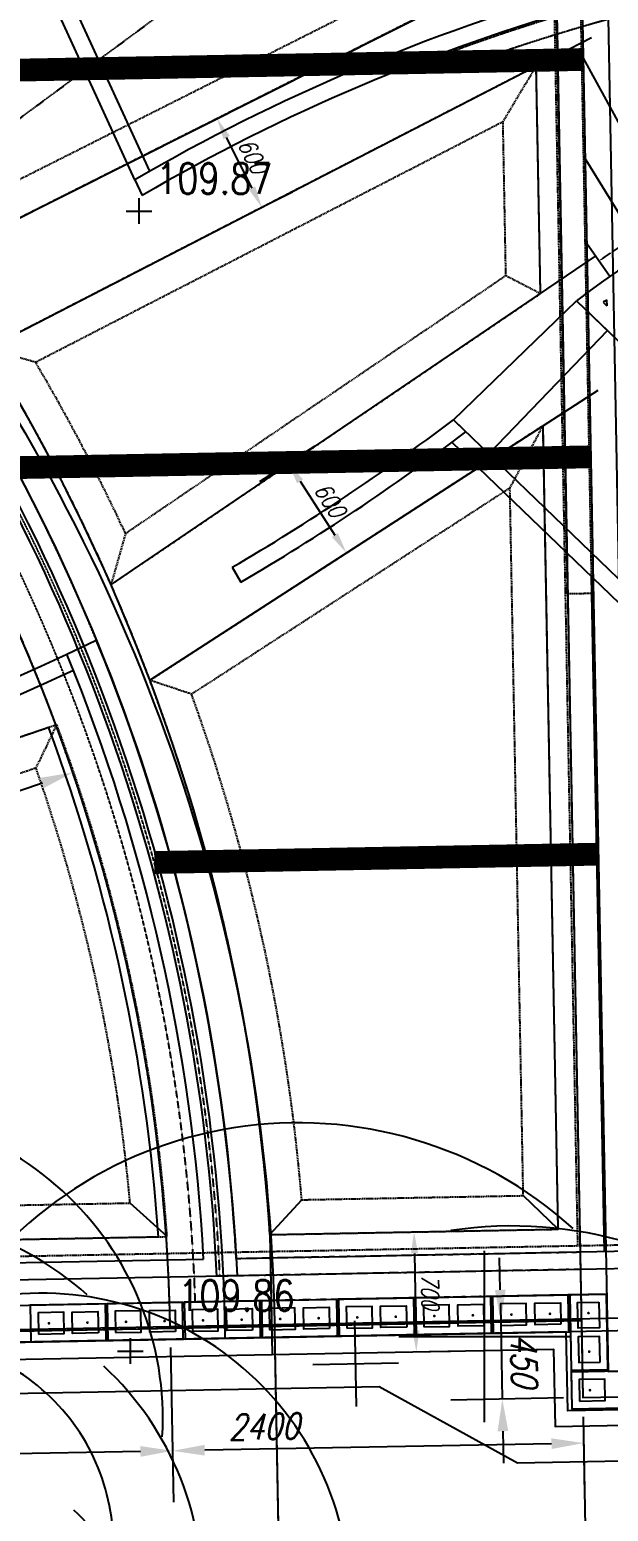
# Model space of a CAD drawing. Header units: millimetres. Extents: x 929802 to 1112248, y 1926852 to 2050811.
# Drawn here: x 979839 to 983217, y 1999147 to 2007797 of the extents above; entities that cross this region are included whole.
import ezdxf

# ---------------------------------------------------------------- set-up
doc = ezdxf.new("R2010")
doc.units = ezdxf.units.MM
doc.linetypes.add('HIDDEN', pattern=[9.525, 6.35, -3.175])
doc.layers.get('Defpoints').update_dxf_attribs({"color": 41})
for name, color, linetype in [('16764-Topo$0$SV_$_Grid', 7, 'Continuous'), ('16764-Topo$0$SV_Levels (Spot)', 1, 'Continuous'), ('16764-Topo$0$SV_Trees', 3, 'Continuous'), ('CHB+00-Lintels Over', 9, 'HIDDEN'), ('CHB+00_Groundslab', 4, 'Continuous'), ('CHB+00_Walls-LB', 2, 'Continuous'), ('CHB+00_Walls-LB Ghost', 252, 'Continuous'), ('CHB+00_Walls-NonLB', 7, 'Continuous'), ('CHB+00_Walls-Ret', 8, 'Continuous'), ('CHB+01_Walls-LB', 3, 'Continuous'), ('CHB+02_Beams-Steel', 252, 'Continuous'), ('CHB+02_Walls-LB', 3, 'Continuous'), ('CHB-00_Dig Line', 2, 'Continuous'), ('CHB-00_Dims-Footprint', 8, 'Continuous'), ('CHB-00_Footprint', 1, 'Continuous'), ('CHB-00_Foundation', 7, 'Continuous'), ('CHB-00_SOPs', 211, 'Continuous'), ('CHB-00_Surveyed Outline', 211, 'Continuous'), ('CHB-00_Walls-LB', 8, 'Continuous'), ('X-Ref-Site', 7, 'Continuous')]:
    doc.layers.add(name, color=color, linetype=linetype)
doc.layers.get('X-Ref-Site').off()
doc.styles.add('16764-Topo$0$Default', font='RomanS', dxfattribs={"width": 0.8})
doc.styles.add('Romans15', font='romans.shx', dxfattribs={"width": 0.8, "oblique": 15})
doc.dimstyles.new('CHB_1-1', dxfattribs={"dimtxt": 2, "dimasz": 2.5, "dimexe": 4, "dimexo": 1.5, "dimgap": 0.75, "dimtad": 1, "dimdec": 0, "dimdsep": 46, "dimtxsty": 'Romans15', "dimcen": 1.5, "dimclrd": 8, "dimclre": 8, "dimclrt": 7, "dimadec": 0, "dimazin": 0, "dimtfac": 1, "dimtdec": 0, "dimtmove": 0, "dimatfit": 3, "dimfxl": 1, "dimarcsym": 0})

# ---------------------------------------------------------------- blocks, each defined once
blk = doc.blocks.new('16764-Topo$0$GLOBAL CANOPY')
at = {"color": 62, "linetype": 'Continuous'}
for centre, start, end in [((0.000032, 0.399949), 48, 150), ((0.312815, 0.249357), -3.4, 98.6), ((-0.312751, 0.249357), 99.4, 201.4), ((0.39001, -0.089024), -54.8, 47.2), ((-0.389946, -0.089024), 150.9, 252.9), ((0.173622, -0.360409), -106.3, -4.3), ((-0.173558, -0.360409), -157.7, -55.7)]:
    blk.add_arc(centre, 0.599967, start, end, dxfattribs=at)
blk = doc.blocks.new('16764-Topo$0$PT_PLUS')
at = {"color": 0, "linetype": 'Continuous', "flags": 128}
for points in [[(-0.5, 0), (0.5, 0)], [(0, -0.5), (0, 0.5)]]:
    blk.add_lwpolyline(points, dxfattribs=at)
blk = doc.blocks.new('16764-Topo')
at = {"layer": '16764-Topo$0$SV_$_Grid', "color": 7, "linetype": 'Continuous', "flags": 128}
for points in [[(432770, 221829.5), (432770, 221830.5)], [(432769.5, 221830), (432770.5, 221830)]]:
    blk.add_lwpolyline(points, dxfattribs=at)
at = {"layer": '16764-Topo$0$SV_Levels (Spot)', "color": 7, "linetype": 'Continuous', "xscale": 0.15, "yscale": 0.15, "zscale": 0.15}
for p in [(432767.983495, 221836.569886), (432767.933069, 221829.914511)]:
    blk.add_blockref('16764-Topo$0$PT_PLUS', p, dxfattribs=at)
at = {"layer": '16764-Topo$0$SV_Trees', "linetype": 'Continuous'}
for p, xscale, yscale, zscale in [((432765.384298, 221828.77321), 3, 3, 3), ((432768.91112, 221827.247989), 4, 4, 4), ((432766.477221, 221827.70487), 3, 3, 3), ((432766.007686, 221828.284031), 2, 2, 2)]:
    blk.add_blockref('16764-Topo$0$GLOBAL CANOPY', p, dxfattribs=dict(at, xscale=xscale, yscale=yscale, zscale=zscale))
at = {"layer": '16764-Topo$0$SV_Levels (Spot)', "color": 7, "style": '16764-Topo$0$Default', "width": 0.8}
for s, p in [('109.87', (432768.083495, 221836.669886)), ('109.86', (432768.212668, 221830.149217))]:
    blk.add_text(s, height=0.18, dxfattribs=at).set_placement(p)
blk = doc.blocks.new('*D362')
at = {"layer": 'CHB-00_Dims-Footprint', "color": 8, "linetype": 'Continuous', "lineweight": -2, "transparency": 16777216}
for p, q in [((975087.9, 1999998.7), (975119.7, 1998314)), ((983070, 1999698.9), (983093.3, 1998464.5)), ((975301.5, 1998617.5), (982900.1, 1998760.9))]:
    blk.add_line(p, q, dxfattribs=at)
at = {"layer": 'CHB-00_Dims-Footprint', "color": 8, "linetype": 'Continuous', "transparency": 16777216}
for points in [[(982899.6, 1998792.2), (982900.7, 1998729.7), (983087.6, 1998764.5)], [(975300.9, 1998648.8), (975302.1, 1998586.3), (975114, 1998614)]]:
    blk.add_solid(points, dxfattribs=at)
at = {"layer": 'Defpoints', "color": 0, "linetype": 'Continuous', "transparency": 16777216}
for p in [(975085.8, 2000111.2), (983067.9, 1999811.4), (983087.6, 1998764.5)]:
    blk.add_point(p, dxfattribs=at)
at = {"layer": 'CHB-00_Dims-Footprint', "color": 7, "linetype": 'Continuous', "transparency": 16777216, "insert": (979098.3, 1998820.4), "char_height": 150, "attachment_point": 5, "rotation": 1.08126, "style": 'Romans15'}
blk.add_mtext('7975', dxfattribs=at)
blk = doc.blocks.new('*D363')
at = {"layer": 'CHB-00_Dims-Footprint', "color": 8, "linetype": 'Continuous', "lineweight": -2, "transparency": 16777216}
for p, q in [((988918.7, 1999809.3), (988942, 1998574.9)), ((983070, 1999698.9), (983093.3, 1998464.5)), ((983275.1, 1998768), (988748.8, 1998871.3))]:
    blk.add_line(p, q, dxfattribs=at)
at = {"layer": 'CHB-00_Dims-Footprint', "color": 8, "linetype": 'Continuous', "transparency": 16777216}
for points in [[(988748.2, 1998902.6), (988749.4, 1998840.1), (988936.3, 1998874.9)], [(983274.5, 1998799.2), (983275.7, 1998736.8), (983087.6, 1998764.5)]]:
    blk.add_solid(points, dxfattribs=at)
at = {"layer": 'Defpoints', "color": 0, "linetype": 'Continuous', "transparency": 16777216}
for p in [(988916.5, 1999921.8), (983067.9, 1999811.4), (988936.3, 1998874.9)]:
    blk.add_point(p, dxfattribs=at)
at = {"layer": 'CHB-00_Dims-Footprint', "color": 7, "linetype": 'Continuous', "transparency": 16777216, "insert": (986009.5, 1998950.9), "char_height": 150, "attachment_point": 5, "rotation": 1.08126, "style": 'Romans15'}
blk.add_mtext('5850', dxfattribs=at)
blk = doc.blocks.new('*D368')
at = {"layer": 'CHB-00_Dims-Footprint', "color": 8, "linetype": 'Continuous', "lineweight": -2, "transparency": 16777216}
for p, q in [((982586.2, 2000440.3), (982582.6, 2000627.8)), ((982946.9, 2000259.6), (982289.8, 2000247.2)), ((982589.7, 2000252.8), (982598.2, 1999802.5)), ((982955.4, 1999809.3), (982298.3, 1999796.9)), ((982601.8, 1999615.1), (982605.3, 1999427.6))]:
    blk.add_line(p, q, dxfattribs=at)
at = {"layer": 'CHB-00_Dims-Footprint', "color": 8, "linetype": 'Continuous', "transparency": 16777216}
for points in [[(982617.4, 2000440.9), (982554.9, 2000439.7), (982589.7, 2000252.8)], [(982633, 1999615.6), (982570.5, 1999614.5), (982598.2, 1999802.5)]]:
    blk.add_solid(points, dxfattribs=at)
at = {"layer": 'Defpoints', "color": 0, "linetype": 'Continuous', "transparency": 16777216}
for p in [(983059.4, 2000261.7), (982598.2, 1999802.5), (983067.9, 1999811.4)]:
    blk.add_point(p, dxfattribs=at)
at = {"layer": 'CHB-00_Dims-Footprint', "color": 7, "linetype": 'Continuous', "transparency": 16777216, "insert": (982725.2, 2000030.2), "char_height": 150, "attachment_point": 5, "rotation": 271.08126, "style": 'Romans15'}
blk.add_mtext('450', dxfattribs=at)
blk = doc.blocks.new('*D284')
at = {"layer": 'CHB-00_Dims-Footprint', "color": 8, "linetype": 'Continuous', "lineweight": -2, "transparency": 16777216}
for p, q in [((980661.9, 2000103.9), (980679, 1999200.6)), ((983070, 1999698.9), (983078.5, 1999245.9)), ((982885.4, 1999542.3), (980860.8, 1999504.1))]:
    blk.add_line(p, q, dxfattribs=at)
at = {"layer": 'CHB-00_Dims-Footprint', "color": 8, "linetype": 'Continuous', "transparency": 16777216}
for points in [[(980860.2, 1999535.3), (980861.4, 1999472.8), (980673.3, 1999500.6)], [(982884.8, 1999573.5), (982886, 1999511.1), (983072.9, 1999545.8)]]:
    blk.add_solid(points, dxfattribs=at)
at = {"layer": 'Defpoints', "color": 0, "linetype": 'Continuous', "transparency": 16777216}
for p in [(980659.8, 2000216.4), (983067.9, 1999811.4), (980673.3, 1999500.6)]:
    blk.add_point(p, dxfattribs=at)
at = {"layer": 'CHB-00_Dims-Footprint', "color": 7, "linetype": 'Continuous', "transparency": 16777216, "insert": (981206.6, 1999641.9), "char_height": 150, "attachment_point": 5, "rotation": 1.08126, "style": 'Romans15'}
blk.add_mtext('2400', dxfattribs=at)
blk = doc.blocks.new('*D285')
at = {"layer": 'CHB-00_Dims-Footprint', "color": 8, "linetype": 'Continuous', "lineweight": -2, "transparency": 16777216}
for p, q in [((980661.9, 2000103.9), (980679, 1999200.6)), ((975087.9, 1999998.7), (975104.9, 1999095.4)), ((980485.8, 1999497), (975286.8, 1999398.9))]:
    blk.add_line(p, q, dxfattribs=at)
at = {"layer": 'CHB-00_Dims-Footprint', "color": 8, "linetype": 'Continuous', "transparency": 16777216}
for points in [[(980485.2, 1999528.3), (980486.4, 1999465.8), (980673.3, 1999500.6)], [(975286.2, 1999430.1), (975287.3, 1999367.6), (975099.3, 1999395.4)]]:
    blk.add_solid(points, dxfattribs=at)
at = {"layer": 'Defpoints', "color": 0, "linetype": 'Continuous', "transparency": 16777216}
for p in [(980659.8, 2000216.4), (975085.8, 2000111.2), (975099.3, 1999395.4)]:
    blk.add_point(p, dxfattribs=at)
at = {"layer": 'CHB-00_Dims-Footprint', "color": 7, "linetype": 'Continuous', "transparency": 16777216, "insert": (977883.8, 1999579.2), "char_height": 150, "attachment_point": 5, "rotation": 1.08126, "style": 'Romans15'}
blk.add_mtext('5575', dxfattribs=at)
blk = doc.blocks.new('*D293')
at = {"layer": 'CHB-00_Dims-Footprint', "color": 8, "linetype": 'Continuous', "lineweight": -2, "transparency": 16777216}
blk.add_line((978986, 2003084.3), (979913.9, 2003400), dxfattribs=at)
at = {"layer": 'CHB-00_Dims-Footprint', "color": 8, "linetype": 'Continuous', "transparency": 16777216}
blk.add_solid([(979903.9, 2003429.6), (979924, 2003370.4), (980091.5, 2003460.4)], dxfattribs=at)
at = {"layer": 'Defpoints', "color": 0, "linetype": 'Continuous', "transparency": 16777216}
for p in [(980091.5, 2003460.4), (969965.2, 2000014.6)]:
    blk.add_point(p, dxfattribs=at)
at = {"layer": 'CHB-00_Dims-Footprint', "color": 7, "linetype": 'Continuous', "transparency": 16777216, "insert": (979319, 2003336.2), "char_height": 150, "attachment_point": 5, "rotation": 18.79293, "style": 'Romans15'}
blk.add_mtext('R10696', dxfattribs=at)
blk = doc.blocks.new('*U252')
at = {"layer": 'CHB+00_Groundslab', "color": 1, "linetype": 'Continuous', "const_width": 8}
blk.add_lwpolyline([(-4, 0, 1), (4, 0, 1)], format="xyb", close=True, dxfattribs=at)
blk = doc.blocks.new('*U253')
at = {"layer": 'CHB+00_Groundslab', "color": 0, "linetype": 'ByBlock', "lineweight": -2, "transparency": 16777216}
for p in [(-5400, 0), (-5175, 0), (-4950, 0), (-4725, 0), (-4500, 0), (-4275, 0), (-4050, 0), (-3825, 0), (-3600, 0), (-3375, 0), (-3150, 0), (-2925, 0), (-2700, 0), (-2475, 0), (-2250, 0), (-2025, 0), (-1800, 0), (-1575, 0), (-1350, 0), (-1125, 0), (-900, 0), (-675, 0), (-450, 0), (-225, 0), (0, 0)]:
    blk.add_blockref('*U252', p, dxfattribs=at)
blk = doc.blocks.new('*D414')
at = {"layer": 'CHB-00_Foundation', "color": 8, "lineweight": -2, "transparency": 16777216}
for p, q in [((982158.1, 2000779.8), (982283.1, 2000782.2)), ((982085.5, 2000653.4), (982093.9, 2000203.5)), ((982171.3, 2000079.9), (982296.3, 2000082.3))]:
    blk.add_line(p, q, dxfattribs=at)
at = {"layer": 'CHB-00_Foundation', "color": 8, "transparency": 16777216}
for points in [[(982106.3, 2000653.8), (982064.6, 2000653), (982083.1, 2000778.4)], [(982114.8, 2000203.9), (982073.1, 2000203.1), (982096.3, 2000078.5)]]:
    blk.add_solid(points, dxfattribs=at)
at = {"layer": 'Defpoints', "color": 0, "transparency": 16777216}
for p in [(982083.1, 2000778.4), (982096.3, 2000078.5), (982096.3, 2000078.5)]:
    blk.add_point(p, dxfattribs=at)
at = {"layer": 'CHB-00_Foundation', "color": 7, "transparency": 16777216, "insert": (982177.2, 2000430.1), "char_height": 100, "attachment_point": 5, "rotation": 271.08126, "style": 'Romans15'}
blk.add_mtext('700', dxfattribs=at)
blk = doc.blocks.new('*D419')
at = {"layer": 'CHB-00_Foundation', "color": 8, "lineweight": -2, "transparency": 16777216}
for p, q in [((980999.9, 2007312.4), (981111.6, 2007368.6)), ((981137.7, 2006871.7), (980989.1, 2007167.1)), ((981260.9, 2006793.8), (981372.5, 2006850))]:
    blk.add_line(p, q, dxfattribs=at)
at = {"layer": 'CHB-00_Foundation', "color": 8, "transparency": 16777216}
for points in [[(981007.7, 2007176.4), (980970.5, 2007157.7), (980932.9, 2007278.7)], [(981156.3, 2006881.1), (981119.1, 2006862.4), (981193.9, 2006760.1)]]:
    blk.add_solid(points, dxfattribs=at)
at = {"layer": 'Defpoints', "color": 0, "transparency": 16777216}
for p in [(980932.9, 2007278.7), (980932.9, 2007278.7), (981193.9, 2006760.1)]:
    blk.add_point(p, dxfattribs=at)
at = {"layer": 'CHB-00_Foundation', "color": 7, "transparency": 16777216, "insert": (981141.6, 2007058.7), "char_height": 100, "attachment_point": 5, "rotation": 296.70808, "style": 'Romans15'}
blk.add_mtext('600', dxfattribs=at)
blk = doc.blocks.new('*D420')
at = {"layer": 'CHB-00_Foundation', "color": 8, "lineweight": -2, "transparency": 16777216}
for p, q in [((981504.6, 2005365.6), (981181.6, 2005156.5)), ((981417.5, 2005160.3), (981620.5, 2004846.8)), ((981843.5, 2004842.3), (981520.6, 2004633.2))]:
    blk.add_line(p, q, dxfattribs=at)
at = {"layer": 'CHB-00_Foundation', "color": 8, "transparency": 16777216}
for points in [[(981434.9, 2005171.6), (981400, 2005148.9), (981349.5, 2005265.2)], [(981638, 2004858.1), (981603, 2004835.5), (981688.4, 2004741.9)]]:
    blk.add_solid(points, dxfattribs=at)
at = {"layer": 'Defpoints', "color": 0, "transparency": 16777216}
for p in [(981567.5, 2005406.4), (981906.4, 2004883.1), (981688.4, 2004741.9)]:
    blk.add_point(p, dxfattribs=at)
at = {"layer": 'CHB-00_Foundation', "color": 7, "transparency": 16777216, "insert": (981592.4, 2005051.1), "char_height": 100, "attachment_point": 5, "rotation": 302.92976, "style": 'Romans15'}
blk.add_mtext('600', dxfattribs=at)

msp = doc.modelspace()

# ---------------------------------------------------------------- linework, layer by layer
at = {"linetype": 'Continuous'}
msp.add_line((975144.65, 2000122.34), (988501.13, 2000374.42), dxfattribs=at)
at = {"layer": 'CHB+00-Lintels Over', "ltscale": 0.25}
msp.add_lwpolyline([(982911.64, 2008088.19), (983051.62, 2008090.83), (983119.29, 2004505.25), (982979.32, 2004502.6)], close=True, dxfattribs=at)
at = {"layer": 'CHB+00_Groundslab', "linetype": 'Continuous'}
for points in [[(975086.81, 2000046.23), (975085.78, 2000111.22), (975086.81, 2000046.23), (982995.6, 2000195.5), (983004.09, 1999745.17), (986548.46, 1999812.07), (986295.03, 2013239.67), (982750.67, 2013172.78), (982759.16, 2012722.87), (970891.27, 2012498.87), (970892.5, 2012433.89)], [(982759.16, 2012722.87), (983124.09, 2012729.75), (983360.53, 2000202.39), (982995.6, 2000195.5)]]:
    msp.add_lwpolyline(points, dxfattribs=at)
at = {"layer": 'CHB+00_Groundslab', "color": 3, "linetype": 'HIDDEN'}
for points in [[(979327.69, 2006694.99), (982581.98, 2008332.3)], [(979274.84, 2006444.51), (982784.32, 2008210.22)], [(979591.64, 2005935.31), (982796.12, 2007584.83)], [(982602.21, 2007260.08), (982796.12, 2007584.83)], [(982821.19, 2006256.32), (982796.12, 2007584.83)], [(979873.26, 2005855.34), (982602.21, 2007260.08)], [(982619.18, 2006361), (982602.21, 2007260.08)], [(980398.36, 2004855.37), (982619.18, 2006361)], [(982619.18, 2006361), (982821.19, 2006256.32)], [(980313.87, 2004556.46), (982821.19, 2006256.32)], [(979873.26, 2005855.34), (979591.64, 2005935.31)], [(980541.09, 2003998.82), (982835.75, 2005484.99)], [(981241.91, 2000762.51), (982924.28, 2000794.26), (982835.75, 2005484.99)], [(982642.57, 2005121.6), (982835.75, 2005484.99)], [(980784.08, 2003917.91), (982642.57, 2005121.6)], [(981427.27, 2000966.04), (982720.55, 2000990.45), (982642.57, 2005121.6)], [(980398.36, 2004855.37), (980313.87, 2004556.46)], [(980784.08, 2003917.91), (980541.09, 2003998.82)], [(979997.79, 2003738.67), (977605.1, 2002928.65), (975259.12, 2002601.85)], [(979876.2, 2003486.36), (979997.79, 2003738.67)], [(979876.2, 2003486.36), (977651.37, 2002733.17), (975454.8, 2002427.18)], [(975697.96, 2000857.91), (980425.2, 2000947.13)], [(975562.81, 2000655.32), (980641.31, 2000751.17)]]:
    msp.add_lwpolyline(points, dxfattribs=at)
at = {"layer": 'CHB+00_Groundslab', "color": 3, "linetype": 'Continuous'}
for points in [[(982924.28, 2000794.26), (982720.55, 2000990.45)], [(980641.31, 2000751.17), (980425.2, 2000947.13)], [(981241.91, 2000762.51), (981427.27, 2000966.04)]]:
    msp.add_lwpolyline(points, dxfattribs=at)
at = {"layer": 'CHB+00_Groundslab', "color": 1, "linetype": 'HIDDEN'}
msp.add_lwpolyline([(981241.91, 2000762.51), (981253.24, 2000162.61)], dxfattribs=at)
at = {"layer": 'CHB+00_Groundslab', "color": 1, "linetype": 'Continuous', "const_width": 8}
for points in [[(983101.3, 2000079.56, -1), (983109.3, 2000079.71, -1)], [(983101.3, 2000079.56, -1), (983109.3, 2000079.71, -1)], [(983105.55, 1999854.6, -1), (983113.55, 1999854.75, -1)], [(983105.55, 1999854.6, -1), (983113.55, 1999854.75, -1)]]:
    msp.add_lwpolyline(points, format="xyb", close=True, dxfattribs=at)
at = {"layer": 'CHB+00_Groundslab', "color": 1, "linetype": 'HIDDEN'}
msp.add_arc((969965.25, 2000014.58), 11301.44, 3.794602, 36.504601, dxfattribs=at)
at = {"layer": 'CHB+00_Groundslab', "linetype": 'Continuous'}
msp.add_arc((969965.25, 2000014.58), 11016.44, 0.743196, 36.504601, dxfattribs=at)
at = {"layer": 'CHB+00_Groundslab', "color": 3, "linetype": 'HIDDEN'}
for radius, start, end in [(11501.44, 24.890539, 30.519285), (11501.44, 4.745243, 19.838966), (10701.44, 3.946856, 20.364965), (10501.44, 5.094693, 19.305195)]:
    msp.add_arc((969965.25, 2000014.58), radius, start, end, dxfattribs=at)
at = {"layer": 'CHB+00_Walls-LB', "linetype": 'Continuous'}
for points in [[(977494.57, 2000091.67), (977490.52, 2000306.64), (977494.57, 2000091.67), (982995.6, 2000195.5), (983004.09, 1999745.17), (986548.46, 1999812.07), (986295.03, 2013239.67), (982750.67, 2013172.78), (982759.16, 2012722.87), (977258.14, 2012619.04), (977262.19, 2012404.08)], [(975375.97, 2000416.75), (983353.64, 2000567.32), (983362.14, 2000116.99), (986161.64, 2000169.83), (985921.99, 2012867.57), (983122.49, 2012814.73), (983130.98, 2012364.82), (971202.43, 2012139.68)], [(981044.95, 2000623.77), (983451.74, 2000669.19), (983460.24, 2000218.86), (986059.77, 2000267.93), (985823.89, 2012765.7), (983224.36, 2012716.64), (983232.85, 2012266.72), (976881.75, 2012146.85)], [(980453.7, 2006920.73), (980495.59, 2006829.41)], [(983032.02, 2006214.54), (983352.91, 2005905.54)], [(983185.92, 2006205.16), (983207.62, 2006184.27)], [(983206.94, 2006220.45), (983207.62, 2006184.27)], [(982312.23, 2005519.4), (983379.59, 2004491.58)], [(982312.23, 2005519.4), (982385.13, 2005449.2)], [(982304.31, 2005388.19), (983280.39, 2004448.28)], [(982974.79, 2004742.56), (983051.81, 2000661.64)], [(981021.67, 2004658.64), (981071.97, 2004572.21)], [(983117.4, 2004605.23), (983191.78, 2000664.28)], [(980056.73, 2004151.3), (980228.23, 2004233.84)], [(975470.95, 2000518.56), (980854.86, 2000620.18)], [(975231.88, 2000264.01), (983206.5, 2000414.52), (983215, 1999964.19), (986544.41, 2000027.03)]]:
    msp.add_lwpolyline(points, dxfattribs=at)
at = {"layer": 'CHB+00_Walls-LB', "color": 8, "linetype": 'HIDDEN', "ltscale": 0.125}
msp.add_lwpolyline([(982313.73, 2007672.28), (982372.56, 2007587.3)], dxfattribs=at)
at = {"layer": 'CHB+00_Walls-LB', "color": 253}
for points in [[(983631.98, 2006607.09), (983059.91, 2007651.7)], [(983425.25, 2006486.75), (983071.07, 2007060.21)], [(983225.08, 2006355.78), (983080.42, 2006564.75)], [(982312.23, 2005519.4), (983032.02, 2006214.54)], [(983212.1, 2006041.13), (982518.46, 2005320.8)]]:
    msp.add_lwpolyline(points, dxfattribs=at)
at = {"layer": 'CHB+00_Walls-LB', "linetype": 'Continuous'}
for centre, radius, start, end in [((986234.06, 1996968.63), 11509, 91.638842, 120.148814), ((986234.06, 1996968.63), 11409, 91.643729, 120.197237), ((985831.91, 2002590.04), 4580, 88.778799, 127.685778), ((985831.91, 2002590.04), 4480, 125.868849, 126.201245), ((974640.98, 2015623.19), 12686, 300.196759, 307.207384), ((974640.98, 2015623.19), 12786, 300.196759, 307.277341), ((969965.25, 2000014.58), 11096.44, 3.14708, 22.348283), ((974640.98, 2015623.19), 12686, 270.966269, 295.271462), ((969965.25, 2000014.58), 10906.44, 3.183085, 22.289802), ((974640.98, 2015623.19), 12786, 271.085548, 295.246058)]:
    msp.add_arc(centre, radius, start, end, dxfattribs=at)
at = {"layer": 'CHB+00_Walls-LB', "color": 8, "linetype": 'HIDDEN', "ltscale": 0.125}
for centre, radius, start, end in [((986234.06, 1996968.63), 11399, 96.300837, 110.115824), ((986234.06, 1996968.63), 11299, 96.347162, 109.983914), ((985831.91, 2002590.04), 4690, 100.171839, 124.692934)]:
    msp.add_arc(centre, radius, start, end, dxfattribs=at)
at = {"layer": 'CHB+00_Walls-LB Ghost', "linetype": 'Continuous'}
msp.add_lwpolyline([(975085.78, 2000111.22), (983059.36, 2000261.71), (983067.86, 1999811.39), (988916.53, 1999921.77), (988793.21, 2006455.61), (990193.35, 2006482.03), (990065.69, 2013245.83), (982816.88, 2013109.02)], dxfattribs=at)
at = {"layer": 'CHB+00_Walls-NonLB', "linetype": 'Continuous'}
for points in [[(980453.7, 2006920.73), (979307.5, 2009419.46), (980818.97, 2010112.79), (982872.7, 2010151.55)], [(980540.75, 2006970.79), (980086.34, 2007961.41), (980722.6, 2008253.27), (980076.34, 2009662.11), (980841.71, 2010013.2), (982874.59, 2010051.57)], [(983032.02, 2006214.54), (984073.23, 2005211.9)]]:
    msp.add_lwpolyline(points, dxfattribs=at)
at = {"layer": 'CHB+00_Walls-Ret'}
for points in [[(980746, 2000153.04), (981185.92, 2000161.34), (981181.86, 2000376.3), (980741.94, 2000368)], [(981195.92, 2000161.53), (981635.84, 2000169.83), (981631.78, 2000384.8), (981191.86, 2000376.49)], [(981645.84, 2000170.02), (982085.76, 2000178.33), (982081.7, 2000393.29), (981641.78, 2000384.99)], [(982095.76, 2000178.52), (982535.68, 2000186.82), (982531.62, 2000401.78), (982091.7, 2000393.48)], [(982545.68, 2000187.01), (982985.6, 2000195.31), (982981.54, 2000410.27), (982541.62, 2000401.97)], [(983214.8, 1999974.6), (983206.5, 2000414.52), (982991.54, 2000410.46), (982999.84, 1999970.54)], [(979846.16, 2000136.06), (980286.08, 2000144.36), (980282.02, 2000359.32), (979842.1, 2000351.02)], [(979890.3, 2000181.9), (980040.27, 2000184.73), (980037.91, 2000309.71), (979887.94, 2000306.88)], [(980240.24, 2000188.5), (980090.26, 2000185.67), (980087.9, 2000310.65), (980237.88, 2000313.48)], [(980296.08, 2000144.55), (980736, 2000152.85), (980731.94, 2000367.81), (980292.02, 2000359.51)], [(980340.22, 2000190.39), (980490.19, 2000193.22), (980487.83, 2000318.2), (980337.86, 2000315.37)], [(980690.16, 2000196.99), (980540.18, 2000194.16), (980537.82, 2000319.14), (980687.8, 2000321.97)], [(980790.14, 2000198.88), (980940.11, 2000201.71), (980937.75, 2000326.69), (980787.78, 2000323.86)], [(981140.08, 2000205.49), (980990.1, 2000202.66), (980987.74, 2000327.63), (981137.72, 2000330.46)], [(981240.06, 2000207.37), (981390.03, 2000210.2), (981387.67, 2000335.18), (981237.7, 2000332.35)], [(981590, 2000213.98), (981440.02, 2000211.15), (981437.66, 2000336.12), (981587.64, 2000338.96)], [(981689.98, 2000215.86), (981839.95, 2000218.7), (981837.59, 2000343.67), (981687.62, 2000340.84)], [(982039.92, 2000222.47), (981889.94, 2000219.64), (981887.58, 2000344.62), (982037.56, 2000347.45)], [(982139.9, 2000224.36), (982289.87, 2000227.19), (982287.51, 2000352.16), (982137.54, 2000349.33)], [(982489.84, 2000230.96), (982339.86, 2000228.13), (982337.5, 2000353.11), (982487.48, 2000355.94)], [(982589.82, 2000232.85), (982739.79, 2000235.68), (982737.43, 2000360.66), (982587.46, 2000357.83)], [(982939.76, 2000239.45), (982789.78, 2000236.62), (982787.42, 2000361.6), (982937.4, 2000364.43)], [(983162.36, 2000368.68), (983165.19, 2000218.7), (983040.21, 2000216.34), (983037.38, 2000366.32)], [(983168.96, 2000018.74), (983166.13, 2000168.71), (983041.15, 2000166.35), (983043.98, 2000016.38)], [(983004.09, 1999745.17), (983399.02, 1999752.62), (983394.97, 1999967.59), (983000.04, 1999960.13)], [(983048.24, 1999791.01), (983198.21, 1999793.84), (983195.85, 1999918.82), (983045.88, 1999915.99)]]:
    msp.add_lwpolyline(points, close=True, dxfattribs=at)
at = {"layer": 'CHB+01_Walls-LB', "linetype": 'Continuous'}
msp.add_lwpolyline([(977493.35, 2000156.66), (983059.36, 2000261.71), (983067.86, 1999811.39), (988916.53, 1999921.77), (988793.21, 2006455.61), (990193.35, 2006482.03), (990065.69, 2013245.83), (982816.88, 2013109.02), (982825.37, 2012659.1), (977259.36, 2012554.05)], dxfattribs=at)
at = {"layer": 'CHB+01_Walls-LB', "linetype": 'HIDDEN'}
msp.add_arc((969965.25, 2000014.58), 10696.44, 1.081258, 36.504601, dxfattribs=at)
at = {"layer": 'CHB+02_Beams-Steel', "color": 1, "ltscale": 0.2}
for points in [[(976756.46, 2012243.93, 0.1484242), (978788.21, 2006544.33, -0.1488267), (980930, 2000521.03, -0.1488267)], [(976876.46, 2012246.77, 0.1483526), (978884.67, 2006615.71, -0.1488895), (981050, 2000523.84)]]:
    msp.add_lwpolyline(points, format="xyb", dxfattribs=at)
at = {"layer": 'CHB+02_Beams-Steel', "color": 5, "linetype": 'Continuous', "const_width": 133}
for points in [[(983070.45, 2007622.82), (978164.54, 2007530.46)], [(983114.23, 2005303.24), (979641.97, 2005237.86)], [(983158.01, 2002983.65), (980566.83, 2002934.87)]]:
    msp.add_lwpolyline(points, dxfattribs=at)
at = {"layer": 'CHB+02_Beams-Steel', "color": 1}
msp.add_lwpolyline([(981050, 2000523.84), (980930, 2000521.03)], dxfattribs=at)
at = {"layer": 'CHB+02_Walls-LB', "linetype": 'Continuous'}
for points in [[(988665.56, 2013219.4), (982816.88, 2013109.02), (983067.86, 1999811.39), (988916.53, 1999921.77), (988665.56, 2013219.4)], [(988518.41, 2013066.6), (982969.68, 2012961.87), (983215, 1999964.19), (988763.73, 2000068.91), (988518.41, 2013066.6)], [(983059.36, 2000261.71), (980659.78, 2000216.42)]]:
    msp.add_lwpolyline(points, dxfattribs=at)
at = {"layer": 'CHB+02_Walls-LB', "color": 8, "linetype": 'HIDDEN', "ltscale": 0.2}
for points in [[(983056.53, 2000411.69), (980805.89, 2000369.21, 0.1522667), (978683.72, 2006466.99, -0.1521661), (976620.37, 2012391.97), (982828.2, 2012509.13)], [(982831.03, 2012359.16), (976776.44, 2012244.88, 0.1484242), (978804.29, 2006556.22, -0.1488267), (980949.98, 2000521.96), (983053.7, 2000561.66)], [(982832.92, 2012259.18), (976881.75, 2012146.85, 0.1458706), (978884.67, 2006615.71, -0.1465862), (981044.95, 2000623.77), (983051.81, 2000661.64)]]:
    msp.add_lwpolyline(points, format="xyb", dxfattribs=at)
at = {"layer": 'CHB+02_Walls-LB'}
msp.add_lwpolyline([(980659.78, 2000216.42, 0.1558062), (978563.14, 2006377.76)], format="xyb", dxfattribs=at)
at = {"layer": 'CHB-00_Dig Line', "linetype": 'Continuous'}
msp.add_lwpolyline([(975005.68, 1999744.65), (974998.6, 2000119.58, 0.1548503), (972929.91, 2006236.2, -0.1548503), (970832.15, 2012438.77), (970825.07, 2012813.7), (981693.27, 2013018.83), (982421.23, 2013457.64), (986607.65, 2013536.65), (986872.42, 1999508.12), (982686, 1999429.11), (981880, 1999874.39)], format="xyb", close=True, dxfattribs=at)
at = {"layer": 'CHB-00_Dig Line', "color": 3, "linetype": 'Continuous'}
msp.add_lwpolyline([(977102.1, 2012557.11, 0.1548503), (979185.33, 2006397.51, -0.1548503), (981268.56, 2000237.92)], format="xyb", dxfattribs=at)
at = {"layer": 'CHB-00_Dig Line', "color": 3, "linetype": 'Continuous', "const_width": 12}
msp.add_lwpolyline([(981268.56, 2000237.92), (981292.61, 1998963.75)], dxfattribs=at)
at = {"layer": 'CHB-00_Dims-Footprint', "linetype": 'Continuous'}
msp.add_line((982826.79, 2012584.12), (983057.94, 2000336.7), dxfattribs=at)
at = {"layer": 'CHB-00_Dims-Footprint', "color": 252, "linetype": 'HIDDEN', "ltscale": 0.5}
msp.add_lwpolyline([(969965.25, 2000014.58), (987161.04, 2012740.93)], dxfattribs=at)
at = {"layer": 'CHB-00_Footprint', "linetype": 'Continuous'}
msp.add_lwpolyline([(975085.78, 2000111.22), (983059.36, 2000261.71), (983067.86, 1999811.39), (988916.53, 1999921.77), (988793.21, 2006455.61), (990193.35, 2006482.03), (990065.69, 2013245.83), (982816.88, 2013109.02), (982825.37, 2012659.1), (970892.5, 2012433.89)], dxfattribs=at)
at = {"layer": 'CHB-00_Foundation', "color": 1}
for points in [[(974985.79, 2000109.49), (974988.41, 1999944.36), (982897.5, 2000093.63), (982906, 1999643.3), (986650.33, 1999713.97), (986393.13, 2013341.54), (982648.8, 2013270.87), (982657.29, 2012820.96), (970789.4, 2012596.97), (970792.51, 2012432)], [(978896.05, 2006253.94), (983106.32, 2008372.22)], [(979228.68, 2005748.48), (983118.05, 2007750.55)], [(982821.19, 2006256.32), (982796.12, 2007584.83)], [(980313.87, 2004556.46), (983142.15, 2006473.91)], [(980541.09, 2003998.82), (983156.88, 2005692.98)], [(981241.91, 2000762.51), (982924.28, 2000794.26), (982835.75, 2005484.99)], [(979950.42, 2003722.63), (977605.1, 2002928.65), (975259.12, 2002601.85)], [(975562.81, 2000655.32), (980591.25, 2000750.23)], [(981241.91, 2000762.51), (981255.12, 2000062.63)]]:
    msp.add_lwpolyline(points, dxfattribs=at)
for radius, start, end in [(11301.44, 3.794602, 36.504601), (10651.44, 3.946856, 20.364965)]:
    msp.add_arc((969965.25, 2000014.58), radius, start, end, dxfattribs=at)
at = {"layer": 'CHB-00_SOPs', "color": 8, "linetype": 'Continuous'}
for p, q in [((981747.03, 1999758.76), (981737.59, 2000258.67)), ((981492.35, 2000004), (981992.26, 2000013.43))]:
    msp.add_line(p, q, dxfattribs=at)
at = {"layer": 'CHB-00_Surveyed Outline', "linetype": 'Continuous'}
msp.add_lwpolyline([(986566.81, 1999802.41), (982980.29, 1999734.72), (982971.6, 2000195.05), (975000.02, 2000044.59)], dxfattribs=at)
at = {"layer": 'CHB-00_Walls-LB', "linetype": 'HIDDEN'}
for points in [[(971419.89, 2012024.79), (983244.2, 2012247.96), (983236.19, 2012672.87), (989649.15, 2012793.91), (989760.75, 2006880.5), (988343.62, 2006853.75), (988466.59, 2000338.36), (983470.76, 2000244.07), (983462.08, 2000704.39), (975553.47, 2000555.13)], [(982819.28, 2012239.94), (983037.15, 2000696.37)]]:
    msp.add_lwpolyline(points, dxfattribs=at)

# ---------------------------------------------------------------- block references
at = {"layer": 'CHB+00_Groundslab', "color": 1, "linetype": 'Continuous', "xscale": -1, "rotation": 181.0812581358853}
msp.add_blockref('*U253', (983101.06, 2000304.59), dxfattribs=at)
at = {"layer": 'X-Ref-Site', "linetype": 'Continuous', "xscale": 1000, "yscale": 1000, "zscale": 1000}
msp.add_blockref('16764-Topo', (-431787506, -219829832), dxfattribs=at)

# ---------------------------------------------------------------- dimensions: what is measured, and where the dimension line sits
at = {"layer": 'CHB-00_Dims-Footprint', "linetype": 'Continuous'}
dim = msp.add_radius_dim(center=(969965.25, 2000014.58), mpoint=(980091.45, 2003460.43), dimstyle='CHB_1-1', override={"dimscale": 75}, dxfattribs=at)
dim.commit()
dim.dimension.update_dxf_attribs({"geometry": '*D293', "text_midpoint": (979361.24, 2003211.94), "dimtype": 164})
at = {"layer": 'CHB-00_Dims-Footprint', "color": 7, "linetype": 'Continuous'}
for base, p1, p2, angle, picture, middle in [((982598.22, 1999802.52), (983059.36, 2000261.71), (983067.86, 1999811.39), 91.081258, '*D368', (982725.2, 2000030.16)), ((983087.62, 1998764.47), (975085.78, 2000111.22), (983067.86, 1999811.39), 1.081258, '*D362', (979098.35, 1998820.45)), ((988936.29, 1998874.85), (983067.86, 1999811.39), (988916.53, 1999921.77), 1.081258, '*D363', (986009.48, 1998950.89))]:
    dim = msp.add_linear_dim(base=base, p1=p1, p2=p2, angle=angle, dimstyle='CHB_1-1', override={"dimscale": 75}, dxfattribs=at)
    dim.commit()
    dim.dimension.update_dxf_attribs({"geometry": picture, "text_midpoint": middle})
at = {"layer": 'CHB-00_Dims-Footprint', "linetype": 'Continuous'}
dim = msp.add_linear_dim(base=(975099.29, 1999395.35), p1=(980659.78, 2000216.42), p2=(975085.78, 2000111.22), angle=1.081258, dimstyle='CHB_1-1', override={"dimscale": 75, "dimtmove": 1}, dxfattribs=at)
dim.commit()
dim.dimension.update_dxf_attribs({"geometry": '*D285', "text_midpoint": (977883.82, 1999579.18)})
dim = msp.add_linear_dim(base=(980673.3, 1999500.55), p1=(983067.86, 1999811.39), p2=(980659.78, 2000216.42), angle=1.081258, dimstyle='CHB_1-1', override={"dimscale": 75}, dxfattribs=at)
dim.commit()
dim.dimension.update_dxf_attribs({"geometry": '*D284', "text_midpoint": (981209.07, 1999510.66), "dimtype": 160})
at = {"layer": 'CHB-00_Foundation'}
for p1, p2, distance, picture, middle in [((981193.88, 2006760.07), (980932.93, 2007278.74), 0, '*D419', (981141.57, 2007058.73)), ((981567.53, 2005406.39), (981906.44, 2004883.11), -259.75, '*D420', (981592.41, 2005051.11))]:
    dim = msp.add_aligned_dim(p1=p1, p2=p2, distance=distance, text='600', dimstyle='CHB_1-1', override={"dimscale": 50}, dxfattribs=at)
    dim.commit()
    dim.dimension.update_dxf_attribs({"geometry": picture, "text_midpoint": middle})
dim = msp.add_linear_dim(base=(982096.31, 2000078.51), p1=(982083.1, 2000778.38), p2=(982096.31, 2000078.51), angle=91.081258, dimstyle='CHB_1-1', override={"dimscale": 50}, dxfattribs=at)
dim.commit()
dim.dimension.update_dxf_attribs({"geometry": '*D414', "text_midpoint": (982177.19, 2000430.1)})

doc.saveas('drawing.dxf')
